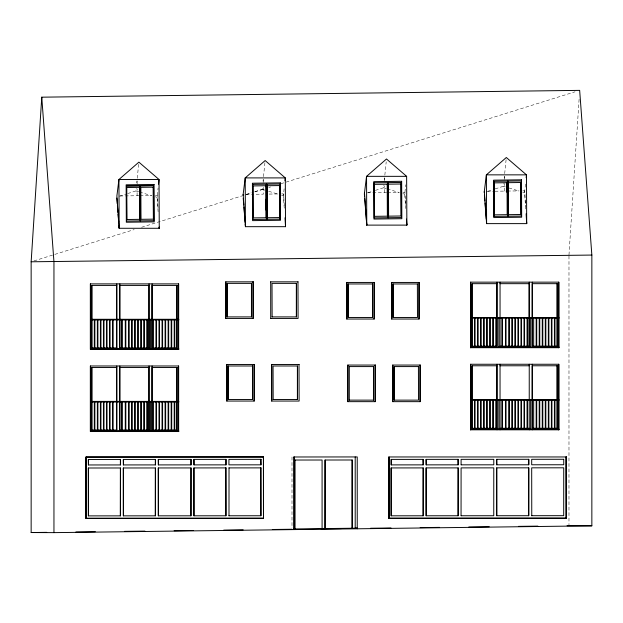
<?xml version="1.0" encoding="UTF-8"?>
<svg xmlns="http://www.w3.org/2000/svg" width="623" height="623" viewBox="0 0 623 623"><rect width="100%" height="100%" fill="white"/><g stroke="black" fill="none" stroke-linecap="round" stroke-linejoin="round"><path stroke-width="0.47" stroke-dasharray="3.12 2.34" d="M137.091 195.754L137.107 188.94M137.122 184.081L137.13 179.214M263.381 187.344L263.365 194.15L254.706 194.267M263.397 182.477L263.404 179.564M384.703 192.585L384.718 185.779M384.734 180.911L384.741 177.999M504.537 191.097L504.552 183.318M504.568 179.424L504.575 175.53M568.978 254.978L579.164 98.115M127.707 193.558L135.931 190.926L136.211 188.224M136.764 182.819L136.943 181.02M137.231 178.271L138.688 164.051M254.9 191.666L262.205 189.33L262.485 186.627M263.038 181.223L263.225 179.416M263.506 176.667L264.962 162.447M375.326 190.397L383.542 187.764L383.823 185.062M384.375 179.658L384.562 177.851M384.843 175.102L386.205 161.832M495.153 188.901L503.376 186.277L503.649 183.567M504.209 178.162L504.389 176.364M504.677 173.615L506.133 159.395M158.11 211.711L157.105 197.359L158.11 187.967M284.252 208.199L283.379 195.762L284.29 187.305M405.721 208.549L404.716 194.197L405.729 184.797M525.687 208.97L524.55 192.702L525.656 182.368M119.484 196.19L126.796 193.846M245.766 194.586L251.248 192.834M368.014 192.733L374.407 190.685M487.848 191.238L494.241 189.197M33.938 260.92L134.171 229.591M141.592 227.27L241.833 195.949M246.474 194.501L251.116 193.044M254.823 191.884L265.032 188.699M268.747 187.539L270.6 186.955M280.809 183.762L575.021 91.815M119.764 195.98L139.015 195.723M139.98 195.715L151.529 195.56M155.384 195.513L157.308 195.482L158.102 208.869M246.038 194.376L253.74 194.275M269.144 194.072L277.803 193.963M281.658 193.909L283.582 193.885L284.267 205.356M367.375 192.811L386.626 192.562M387.592 192.546L399.141 192.398M402.995 192.343L404.919 192.32L405.713 205.699M487.209 191.323L493.946 191.238M494.911 191.222L506.46 191.074M507.426 191.059L518.975 190.903M522.822 190.856L524.753 190.833L525.656 206.12M503.376 186.277L505.214 186.83M508.898 187.951L519.029 191.027M522.705 192.141L524.55 192.702M383.542 187.764L386.307 188.605M387.226 188.886L399.195 192.515M402.879 193.636L404.716 194.197M262.205 189.33L264.97 190.171M268.653 191.284L277.858 194.08M281.541 195.201L283.379 195.762M135.931 190.926L138.695 191.767M139.614 192.048L151.584 195.684M155.267 196.798L157.105 197.359M568.978 255.944L568.978 524.761M292 456.986L292 528.008"/><path stroke-width="0.93" d="M86.013 518.32L86.06 457.033L263.506 456.9L263.467 518.188L86.013 518.32L263.506 518.32L263.506 457.033L86.06 457.033M88.341 515.883L88.373 468.005L120.418 467.982L120.379 515.86L88.45 515.883L88.373 468.005M88.38 464.96L88.38 459.47L120.426 459.447L120.418 464.937L88.489 464.96L88.38 459.47M123.315 515.852L123.346 467.982L155.392 467.959L155.353 515.828L123.424 515.852L123.346 467.982M123.354 464.929L123.354 459.447L155.4 459.424L155.392 464.906L123.463 464.929L123.354 459.447M158.289 515.828L158.32 467.959L191.012 467.935L190.973 515.805L158.398 515.828L158.32 467.959M158.328 464.906L158.328 459.416L191.02 459.392L191.012 464.883L158.437 464.906L158.328 459.416M225.985 467.904L193.94 467.928L193.909 515.805L225.947 515.782L225.876 467.904L225.947 515.782M193.948 464.883L193.948 459.392L225.993 459.369L225.985 464.859L194.057 464.883L193.948 459.392M194.018 515.805L193.94 467.928M228.991 515.774L229.023 467.904M260.92 515.751L260.85 467.881L260.92 515.751L228.882 515.774M260.959 464.828L260.858 459.346L260.959 464.828L228.921 464.851L228.921 459.369L260.967 459.346M263.397 456.9L263.467 518.188M294.033 528.982L294.033 456.986L294.033 529.589M388.791 518.25L388.83 456.963L566.284 456.963L566.284 518.25L388.791 518.25L566.237 518.118L566.175 456.83L566.237 518.118M388.9 518.25L388.939 456.963L388.939 518.25M391.112 515.813L391.151 467.935L423.188 467.912L423.157 515.789L391.221 515.813L391.151 467.935M391.26 464.89L391.26 459.4M423.188 464.867L423.087 459.377L423.188 464.867L391.151 464.89L391.151 459.4L423.196 459.377M426.085 515.782L426.124 467.912L458.162 467.889L458.131 515.758L426.194 515.782L426.124 467.912M458.17 459.353L426.124 459.377L426.124 464.859L458.162 464.836L458.061 459.353L458.162 464.836M426.233 464.859L426.124 459.377M461.059 515.758L461.098 467.889L493.782 467.865L493.751 515.735L461.168 515.758M461.098 464.836L461.098 459.346L493.79 459.322L493.79 464.813L461.207 464.836M496.679 515.735L496.718 467.857L528.756 467.834L528.725 515.712L496.788 515.735L496.718 467.857M496.718 464.813L496.726 459.322L528.763 459.299L528.763 464.789L496.827 464.813L496.726 459.322M531.762 515.704L531.692 467.834L563.729 467.811L563.698 515.68L531.653 515.704M563.737 459.276L563.737 464.758L531.692 464.781L531.699 459.299L563.628 459.276M31.15 261.792L41.764 97.18L579.663 90.366L591.85 255.064L591.85 525.82L53.952 532.634L31.15 532.548L31.15 261.792L591.85 255.064M158.515 184.206L159.021 179.502L138.882 162.151L118.931 179.502L116.875 196.019L119.164 228.283L159.254 228.283L159.021 179.502L118.931 179.502L119.164 228.283L118.97 225.76M284.991 180.725L285.295 177.905L265.157 160.555L245.205 177.905L243.025 195.466M526.162 177.672L526.466 174.853L506.328 157.502L486.376 174.853L484.188 192.406M140.409 185.779L140.572 220.885L140.409 185.779L153.562 185.607L153.78 220.721L126.633 221.064L126.469 185.958L139.98 185.794L140.105 220.892M153.608 185.615L126.469 185.958M252.743 184.361L279.883 184.019L280.054 219.125L252.915 219.467L252.79 184.369M493.914 181.301L521.054 180.958L521.217 216.064L494.078 216.407L493.953 181.316M153.227 187.173L140.845 187.328L140.993 219.319L153.375 219.156L153.133 187.149M279.657 217.559L267.275 217.723L267.119 185.732L279.501 185.568L279.657 217.559L279.556 215.597M293.519 528.966L357.236 528.179L355.203 528.179L355.203 456.939M31.15 532.548L46.709 532.346M75.889 531.98L95.342 531.731M124.514 531.364L144.941 531.108M174.121 530.734L193.566 530.485M223.719 530.103L243.172 529.861M272.344 529.488L291.798 529.246M320.977 528.872L341.396 528.615M370.576 528.242L391.003 527.985M420.175 527.619L439.628 527.37M468.808 527.003L489.226 526.739M518.406 526.373L537.859 526.124M567.031 525.757L591.85 525.82M364.486 192.85L366.776 225.113L406.866 225.113L406.632 176.34L366.542 176.34L364.362 193.901L364.58 196.767M484.32 191.362L486.61 223.626L486.376 174.853L526.466 174.853L526.7 223.626L486.61 223.626L486.415 221.11M245.439 226.679L285.529 226.679L285.295 177.905L245.205 177.905L245.439 226.679L243.149 194.415M270.6 281.837L298.082 281.837M497.014 283.675L471.961 283.675L471.961 346.178L497.014 346.178L497.014 282.149M499.942 283.675L529.246 283.675M417.48 283.963L393.043 283.963L393.043 317.504L417.48 317.504L417.371 283.963M116.805 285.412L91.76 285.412L91.76 347.914L116.805 347.914M149.045 285.412L119.733 285.412L119.733 347.914L149.045 347.914M272.01 316.905L296.455 316.905L296.455 283.364L272.01 283.364L272.119 316.905M470.661 317.543L558.963 317.543M548.349 317.94L548.879 317.94M557.476 317.987L557.998 317.987M470.661 318.189L558.963 318.189M270.6 318.431L298.082 318.431L297.973 281.837M90.452 319.28L178.762 319.28L178.762 319.926L90.452 319.926M499.942 346.178L529.246 346.178L529.246 282.149M470.661 347.058L558.963 347.058M471.206 347.12L471.751 347.12M483.65 347.12L484.18 347.12L484.188 318.189M496.344 347.12L495.822 347.12L495.815 318.189M499.389 347.12L498.859 347.12L498.859 318.189M530.103 347.12L530.632 347.12L530.632 318.189M533.14 347.12L533.67 347.12L533.677 318.189M557.476 347.12L557.998 347.12M558.963 347.704L470.552 347.704L470.552 282.149L558.854 282.149L558.854 347.704M90.452 348.794L178.762 348.794L178.762 349.441L90.452 349.441L90.452 283.886M90.997 348.857L91.55 348.857M115.613 348.857L116.143 348.857M118.658 348.857L119.18 348.857M149.894 348.857L150.423 348.857L150.431 319.926M152.939 348.857L153.468 348.857L153.468 319.926M165.632 348.857L165.103 348.857L165.103 319.926M177.267 348.857L177.796 348.857M299.118 364.463L271.636 364.463L271.636 401.056L299.118 401.056L299.017 364.463M497.006 365.779L471.961 365.779L471.961 428.281L497.006 428.281M499.934 365.779L529.239 365.779M349.192 366.589L373.629 366.589L373.629 400.13L349.192 400.13M418.524 366.589L394.086 366.589L394.086 400.13L418.524 400.13L418.415 366.589M116.797 367.515L91.752 367.515L91.752 430.018L116.797 430.018M149.037 367.515L119.733 367.515L119.733 430.018L149.037 430.018M273.053 399.53L297.49 399.53L297.49 365.989L273.053 365.989L273.162 399.53M470.653 399.647L558.963 399.647M470.653 400.285L558.963 400.285M90.452 401.383L178.754 401.383L178.754 402.022L90.452 402.022M168.14 401.78L168.662 401.78M177.259 401.827L177.789 401.827M499.934 428.281L529.239 428.281M470.653 429.161L558.963 429.161M558.963 429.808L470.544 429.808L470.544 364.253L558.854 364.253L558.854 429.808M90.452 430.898L178.754 430.898L178.754 431.544L90.452 431.544L90.452 365.989M90.989 430.952L91.542 430.952M115.605 430.952L116.135 430.952M118.65 430.952L119.18 430.952M149.894 430.952L150.416 430.952L150.423 402.022M152.931 430.952L153.46 430.952M171.177 430.952L171.707 430.952L171.714 402.022M177.259 430.952L177.789 430.952M293.947 456.986L357.236 456.939L357.236 528.795M528.763 459.299L528.763 464.789M120.426 459.447L120.418 464.937M155.4 459.424L155.392 464.906M191.02 459.392L191.012 464.883M225.993 459.369L225.985 464.859M294.936 460.031L322.083 460.015L322.083 528.6M352.166 459.992L352.166 528.218L352.166 459.992L325.019 460.015L325.019 528.561L325.12 460.015M528.756 467.834L528.725 515.712M228.914 467.904L260.959 467.881M423.188 467.912L423.157 515.789M458.162 467.889L458.131 515.758M120.418 467.982L120.379 515.86M155.392 467.959L155.353 515.828M191.012 467.935L190.973 515.805M153.468 185.576L153.523 187.484M507.426 181.137L507.589 216.243M387.592 182.632L387.763 217.739M266.208 184.182L266.379 219.288M406.632 176.34L386.494 158.99L366.542 176.34L366.776 225.113M484.414 195.279L484.858 201.019M485.005 202.934L486.267 219.195M364.728 198.682L366.776 225.059M243.243 198.332L243.764 205.029M243.912 206.945L245.096 222.247M245.244 224.163L245.439 226.624M116.82 198.021L117.264 203.76M117.412 205.676L117.934 212.373M118.082 214.281L118.674 221.936M41.764 97.18L53.952 261.878L53.952 532.634M526.622 222.372L526.7 223.423M406.796 223.859L406.866 224.911M285.459 225.425L285.529 226.476M159.254 228.08L159.177 227.021L159.254 228.283M526.116 213.767L526.7 223.626M406.508 219.078L406.866 225.113M284.999 217.777L285.529 226.679M521.038 198.005L521.093 209.39M520.649 198.005L520.703 208.666M507.262 182.991L507.356 192.491M506.927 182.671L506.974 192.367M279.945 216.243L279.953 219.094M266.208 199.344L266.255 209.78M265.826 199.298L265.873 209.959M558.745 282.149L558.745 347.704M558.738 364.253L558.738 429.808M557.118 283.675L557.118 346.178M557.11 365.779L557.11 428.281M554.961 318.189L554.961 347.12L554.431 347.12L554.431 318.189M554.961 400.285L554.961 429.216M554.423 400.285L554.423 429.216M551.923 318.189L551.923 347.12L551.394 347.12L551.386 318.189M551.916 400.285L551.916 429.216M551.378 400.285L551.378 429.216M548.879 318.189L548.879 347.12L548.349 347.12L548.349 318.189M548.879 400.285L548.879 429.216M548.341 400.285L548.341 429.216M545.841 318.189L545.841 347.12L545.312 347.12L545.304 318.189M545.834 400.285L545.834 429.216M545.296 400.285L545.296 429.216M542.797 318.189L542.797 347.12L542.267 347.12L542.267 318.189M542.797 400.285L542.797 429.216M542.259 400.285L542.259 429.216M539.759 318.189L539.759 347.12L539.23 347.12L539.222 318.189M539.752 400.285L539.752 429.216M539.214 400.285L539.214 429.216M536.707 400.091L536.707 429.216M536.177 400.091L536.177 429.216M533.67 400.285L533.67 429.216M532.291 282.149L532.291 346.178M532.283 364.253L532.283 429.808M530.625 400.285L530.625 429.216M529.137 283.675L529.137 346.178M529.239 364.253L529.239 429.808M527.588 400.044L527.588 429.216M527.05 400.044L527.05 429.216M524.55 318.189L524.55 347.12L524.021 347.12L524.013 318.189M524.543 400.285L524.543 429.216M524.013 400.285L524.013 429.216M521.513 318.189L521.513 347.12L520.976 347.12L520.976 318.189M521.506 400.285L521.506 429.216M520.968 400.285L520.968 429.216M518.468 318.189L518.468 347.12L517.939 347.12L517.931 318.189M518.461 400.285L518.461 429.216M517.931 400.285L517.931 429.216M515.423 318.189L515.423 347.12L514.894 347.12L514.894 318.189M515.423 400.285L515.423 429.216M514.886 400.285L514.886 429.216M512.386 318.189L512.386 347.12L511.857 347.12L511.849 318.189M512.379 400.285L512.379 429.216M511.849 400.285L511.849 429.216M509.341 318.189L509.341 347.12L508.812 347.12L508.812 318.189M509.341 400.285L509.341 429.216M508.804 400.285L508.804 429.216M506.024 347.019L506.024 318.088L505.494 318.088L505.487 347.019M506.016 400.192L506.016 429.122L505.487 429.122L505.479 400.192M502.426 400.091L502.426 429.216M501.889 400.091L501.889 429.216M500.051 282.149L500.051 346.178M500.043 364.253L500.043 429.808M498.852 400.285L498.852 429.216M497.006 364.253L497.006 429.808M496.897 283.675L496.897 346.178M496.897 365.779L496.897 428.281M495.807 400.285L495.807 429.216M493.307 400.044L493.307 429.216M492.77 400.044L492.77 429.216M490.27 318.189L490.27 347.12L489.74 347.12L489.733 318.189M490.262 400.285L490.262 429.216M489.725 400.285L489.725 429.216M487.225 318.189L487.225 347.12L486.695 347.12L486.688 318.189M487.217 400.285L487.217 429.216M486.688 400.285L486.688 429.216M484.18 400.285L484.18 429.216M483.65 318.189L483.65 347.12M483.643 400.285L483.643 429.216M481.143 318.189L481.143 347.12L480.613 347.12L480.606 318.189M481.135 400.285L481.135 429.216M480.606 400.285L480.606 429.216M478.106 318.189L478.106 347.12L477.568 347.12L477.568 318.189M478.098 400.285L478.098 429.216M477.561 400.285L477.561 429.216M475.061 318.189L475.061 347.12L474.531 347.12L474.524 318.189M475.053 400.285L475.053 429.216M474.524 400.285L474.524 429.216M472.07 283.675L472.07 346.178M472.07 365.779L472.07 428.281M470.77 317.543L470.77 318.189M470.77 347.058L470.77 347.704M470.762 399.647L470.762 400.285M470.762 429.161L470.762 429.808M470.661 282.149L470.661 347.704M470.653 364.253L470.653 429.808M420.042 365.062L420.042 401.656M418.999 282.445L418.999 319.031M394.188 366.589L394.188 400.13M393.152 283.963L393.152 317.504M392.778 365.062L392.778 401.656M391.735 282.445L391.735 319.031M375.147 365.062L375.147 401.656M374.112 282.445L374.112 319.031M373.52 366.589L373.52 400.13M372.484 283.963L372.484 317.504M349.293 366.589L349.293 400.13M348.257 283.963L348.257 317.504M347.883 365.062L347.883 401.656M346.847 282.445L346.84 319.031M297.389 365.989L297.389 399.53M296.346 283.364L296.346 316.905M295.045 460.031L295.045 528.943M271.745 364.463L271.753 401.056M270.701 281.837L270.709 318.431M254.122 364.463L254.122 401.056M253.078 281.837L253.078 318.431M252.494 365.989L252.494 399.53M251.451 283.364L251.451 316.905M228.267 365.989L228.267 399.53M227.224 283.364L227.224 316.905M226.85 364.463L226.858 401.056M225.814 281.837L225.814 318.431M178.653 349.441L178.653 283.886L90.343 283.886L90.343 349.441M178.645 431.544L178.645 365.989L90.343 365.989L90.343 431.544M178.544 283.886L178.544 349.441M178.536 365.989L178.536 431.544M176.909 285.412L176.909 347.914M176.909 367.515L176.909 430.018M174.759 319.926L174.759 348.857L174.23 348.857L174.222 319.926M174.752 402.022L174.752 430.952L174.222 430.952L174.214 402.022M171.714 319.926L171.714 348.857L171.185 348.857L171.185 319.926M171.177 402.022L171.177 430.952M168.677 319.926L168.677 348.857L168.148 348.857L168.14 319.926M168.669 402.022L168.669 430.952L168.14 430.952L168.132 402.022M165.632 319.926L165.632 348.857M165.632 402.022L165.632 430.952L165.095 430.952L165.095 402.022M162.595 319.926L162.595 348.857L162.066 348.857L162.058 319.926M162.587 402.022L162.587 430.952L162.058 430.952L162.05 402.022M159.55 319.926L159.55 348.857L159.021 348.857L159.013 319.926M159.543 402.022L159.543 430.952L159.013 430.952L159.013 402.022M156.513 319.724L156.513 348.857L155.976 348.857L155.976 319.724M153.46 402.022L153.46 430.952M152.082 283.886L152.082 349.441M152.074 365.989L152.074 431.544M149.045 283.886L149.045 349.441M149.037 365.989L149.037 431.544M148.936 285.412L148.936 347.914M148.928 367.515L148.928 430.018M147.386 319.677L147.386 348.857L146.857 348.857L146.849 319.677M144.349 319.926L144.349 348.857L143.812 348.857L143.812 319.926M144.341 402.022L144.341 430.952L143.812 430.952L143.804 402.022M141.304 319.926L141.304 348.857L140.775 348.857L140.767 319.926M141.296 402.022L141.296 430.952L140.767 430.952L140.767 402.022M138.259 319.926L138.259 348.857L137.73 348.857L137.73 319.926M138.259 402.022L138.259 430.952L137.73 430.952L137.722 402.022M135.222 319.926L135.222 348.857L134.693 348.857L134.685 319.926M135.214 402.022L135.214 430.952L134.685 430.952L134.685 402.022M132.177 319.926L132.177 348.857L131.648 348.857L131.648 319.926M132.177 402.022L132.177 430.952L131.648 430.952L131.64 402.022M129.14 319.926L129.14 348.857L128.611 348.857L128.603 319.926M129.132 402.022L129.132 430.952L128.603 430.952L128.603 402.022M125.815 319.825L125.815 348.755M125.815 430.859L125.815 401.928L125.278 401.928L125.278 430.859M125.285 319.825L125.285 348.755M122.225 319.724L122.225 348.857L121.695 348.857L121.695 319.724M119.85 283.886L119.85 349.441M119.842 365.989L119.842 431.544M116.805 283.886L116.805 349.441M116.797 365.989L116.797 431.544M116.696 285.412L116.696 347.914M116.688 367.515L116.688 430.018M113.106 319.677L113.106 348.857L112.576 348.857L112.568 319.677M110.061 319.926L110.061 348.857L109.531 348.857L109.523 319.926M110.053 402.022L110.053 430.952L109.523 430.952L109.523 402.022M107.024 319.926L107.024 348.857L106.486 348.857L106.486 319.926M107.016 402.022L107.016 430.952L106.486 430.952L106.478 402.022M103.979 319.926L103.979 348.857L103.449 348.857L103.441 319.926M103.971 402.022L103.971 430.952L103.441 430.952L103.441 402.022M100.942 319.926L100.942 348.857L100.404 348.857L100.404 319.926M100.934 402.022L100.934 430.952L100.404 430.952L100.396 402.022M97.897 319.926L97.897 348.857L97.367 348.857L97.359 319.926M97.889 402.022L97.889 430.952L97.359 430.952L97.359 402.022M94.86 319.926L94.86 348.857L94.322 348.857L94.322 319.926M94.852 402.022L94.852 430.952L94.322 430.952L94.314 402.022M91.869 285.412L91.869 347.914M91.861 367.515L91.861 430.018M90.569 319.28L90.569 319.926M90.569 348.794L90.569 349.441M90.561 401.383L90.561 402.022M90.561 430.898L90.561 431.544M86.169 457.033L86.122 518.32L86.169 457.033M154.045 184.455L126.142 184.821L126.321 222.232L154.224 221.874L154.045 184.455M280.319 182.858L252.416 183.217L252.595 220.635L280.498 220.269L280.319 182.858M401.656 181.293L373.753 181.659L373.932 219.07L401.835 218.704L401.656 181.293M521.49 179.806L493.587 180.164L493.766 217.575L521.669 217.217L521.49 179.806M401.22 182.453L374.08 182.796L374.252 217.902L401.391 217.559L401.22 182.453M139.591 187.344L126.788 187.515L126.944 219.498L139.739 219.335L139.591 187.344M265.865 185.747L253.07 185.911L253.218 217.902L266.021 217.739L265.865 185.747M387.202 184.182L374.407 184.346L374.555 216.337L387.358 216.173L387.202 184.182M400.838 184.003L388.456 184.167L388.612 216.158L400.994 215.994L400.838 184.003M507.029 182.695L494.234 182.858L494.389 214.849L507.184 214.678L507.029 182.695M520.672 182.516L508.29 182.679L508.438 214.662L520.82 214.507L520.672 182.516M253.187 281.837L225.705 281.837L225.705 318.431L253.187 318.431L253.187 281.837M374.213 282.445L346.731 282.445L346.731 319.031L374.213 319.031L374.213 282.445M419.108 282.445L391.626 282.445L391.626 319.031L419.108 319.031L419.108 282.445M251.56 283.364L227.115 283.364L227.115 316.905L251.56 316.905L251.56 283.364M557.227 283.675L532.182 283.675L532.182 346.178L557.227 346.178L557.227 283.675M372.585 283.963L348.148 283.963L348.148 317.504L372.585 317.504L372.585 283.963M177.018 285.412L151.973 285.412L151.973 347.914L177.018 347.914L177.018 285.412M493.307 317.94L492.777 317.94L492.777 347.12L493.307 347.12L493.307 317.94M502.426 317.987L501.904 317.987L501.897 347.12L502.426 347.12L502.434 317.987M527.588 317.94L527.058 317.94L527.058 347.12L527.588 347.12L527.595 317.94M536.715 317.987L536.185 317.987L536.177 347.12L536.715 347.12L536.715 317.987M254.223 364.463L226.749 364.463L226.749 401.056L254.223 401.056L254.223 364.463M375.256 365.062L347.774 365.062L347.774 401.656L375.256 401.656L375.256 365.062M420.151 365.062L392.669 365.062L392.669 401.656L420.151 401.656L420.151 365.062M557.219 365.779L532.174 365.779L532.174 428.281L557.219 428.281L557.219 365.779M252.595 365.989L228.158 365.989L228.158 399.53L252.595 399.53L252.595 365.989M177.018 367.515L151.965 367.515L151.965 430.018L177.018 430.018L177.018 367.515M113.09 401.78L112.568 401.78L112.561 430.952L113.09 430.952L113.098 401.78M122.217 401.827L121.687 401.827L121.687 430.952L122.217 430.952L122.225 401.827M147.378 401.78L146.849 401.78L146.849 430.952L147.378 430.952L147.378 401.78M156.498 401.827L155.976 401.827L155.968 430.952L156.498 430.952L156.505 401.827M507.893 181.129L508.064 216.236L507.893 181.129M388.067 182.625L388.23 217.731L388.067 182.625M266.73 184.19L266.893 219.296L266.73 184.19"/></g></svg>
